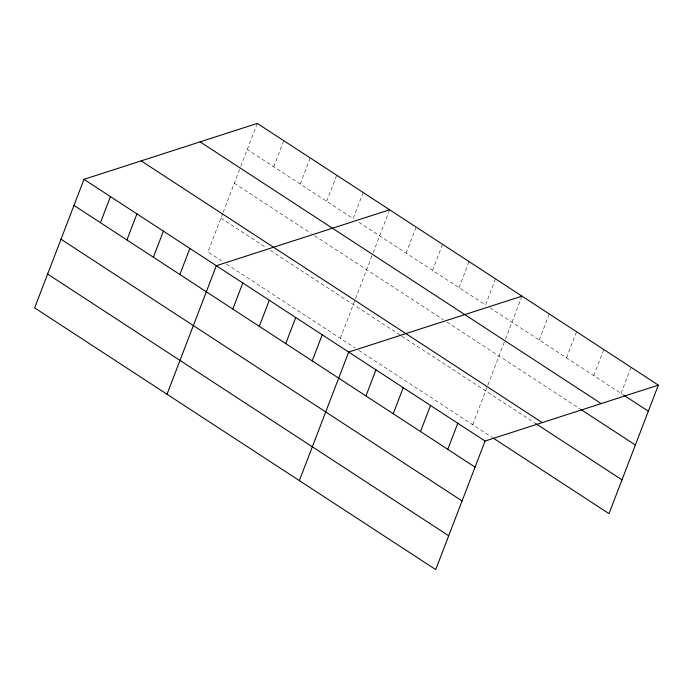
<?xml version="1.0" encoding="UTF-8"?>
<svg xmlns="http://www.w3.org/2000/svg" width="693" height="693" viewBox="0 0 693 693"><rect width="100%" height="100%" fill="white"/><g stroke="black" fill="none" stroke-linecap="round" stroke-linejoin="round"><path stroke-width="0.52" stroke-dasharray="3.46 2.6" d="M222.774 213.297L207.935 251.949L222.938 261.737M223.146 212.327L240.393 167.385M240.774 166.389L257.276 123.406M273.735 166.762L283.749 140.679M300.208 184.035L310.221 157.952M326.68 201.308L336.685 175.234M363.158 192.507L353.153 218.581L247.262 149.489M340.289 338.314L355.128 299.662M355.5 298.692L372.747 253.751M373.129 252.763L389.631 209.78M406.089 253.127L416.103 227.053M432.562 270.4L442.576 244.326M459.035 287.673L469.04 261.599M495.512 278.872L485.507 304.946L358.446 222.037M472.643 424.679L487.482 386.027M487.855 385.065L505.102 340.124M505.483 339.128L521.985 296.145M539.249 340.02L549.254 313.938M566.519 357.813L576.533 331.739M593.797 375.615L603.802 349.532M621.067 393.407L631.08 367.333M489.916 307.822L622.825 394.56M234.286 183.298L311.053 233.394M314.579 235.698L443.407 319.759M446.933 322.063L579.937 408.844M220.911 218.13L265.913 247.496M270.331 250.381L400.918 335.594M401.801 336.166L535.767 423.588M226.464 264.033L355.292 348.103M358.818 350.407L491.995 437.309"/><path stroke-width="1.04" d="M658.35 385.126L257.276 123.406L83.992 179.34L34.65 307.874L435.724 569.594L485.065 441.051L658.35 385.126L609.008 513.66L492.879 437.881M100.45 222.687L110.464 196.613M126.923 239.96L136.928 213.886M153.396 257.233L163.401 231.159M179.868 274.506L189.873 248.432M167.004 394.239L216.346 265.705L389.631 209.78M232.805 309.052L242.819 282.978M259.277 326.325L269.291 300.251M285.75 343.598L295.755 317.524M312.222 360.871L322.228 334.797M299.359 480.604L348.7 352.07L521.985 296.145M365.965 395.946L375.97 369.863M393.234 413.738L403.248 387.664M420.512 431.54L430.518 405.457M447.782 449.333L457.796 423.258M623.709 395.131L648.336 411.2M200.095 141.866L601.169 403.586M580.812 409.424L635.36 445.019M141.173 160.88L542.247 422.6M535.767 423.588L621.985 479.851M83.992 179.34L485.065 441.051M73.978 205.414L475.051 467.134M61.001 239.224L462.075 500.944M47.626 274.064L448.7 535.776"/></g></svg>
